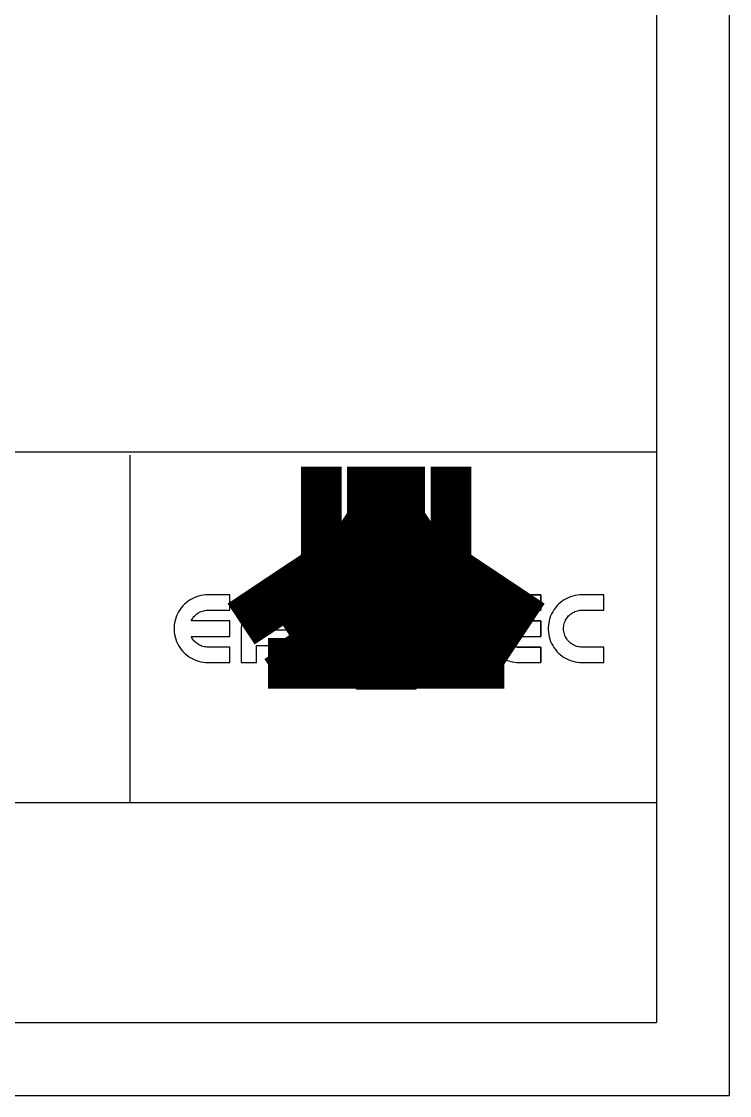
# Model space of a CAD drawing. Extents: x 0.2 to 49.5, y 17.6 to 52.5.
# Drawn here: x 43.78 to 49.46, y 17.64 to 26.26 of the extents above; entities that cross this region are included whole.
import ezdxf

# ---------------------------------------------------------------- set-up
doc = ezdxf.new("R2010")
doc.units = 0
doc.layers.get('0').update_dxf_attribs({"linetype": 'CONTINUOUS'})

msp = doc.modelspace()

# ---------------------------------------------------------------- linework, layer by layer
at = {"color": 7}
for points in [[(49.4628, 17.6437), (49.4628, 52.5117)], [(48.8758, 51.9247), (48.8758, 18.2307)], [(25.3957, 22.8094), (48.8758, 22.8094)], [(44.6493, 22.7824), (44.6493, 19.9917)], [(48.8758, 19.9917), (25.3957, 19.9917)], [(0.7416, 18.2307), (48.8758, 18.2307)], [(0.1546, 17.6437), (49.4628, 17.6437)]]:
    msp.add_lwpolyline(points, dxfattribs=at)
at = {"color": 5}
for points, const_width in [([(46.0232, 21.9832), (46.35, 21.9832)], 1.415), ([(46.2413, 21.6557), (46.0232, 21.9832)], 1.415), ([(46.7071, 21.4468), (46.35, 21.9832)], 1.415), ([(46.3945, 21.9832), (47.0196, 21.9832)], 1.415), ([(46.7071, 21.5138), (46.3945, 21.9832)], 1.415), ([(46.7071, 21.5138), (47.0196, 21.9832)], 1.415), ([(46.7071, 21.4468), (47.0642, 21.9832)], 1.415), ([(46.947, 21.3164), (47.3909, 21.9832)], 1.415), ([(47.0642, 21.9832), (47.3909, 21.9832)], 1.415), ([(46.4154, 21.6618), (46.564, 21.6618)], 1.415), ([(46.6454, 21.3164), (46.4154, 21.6618)], 1.415), ([(46.7688, 21.3164), (46.9987, 21.6618)], 1.415), ([(46.8502, 21.6618), (46.9987, 21.6618)], 1.415), ([(46.4672, 21.3164), (46.3191, 21.5388)], 1.415), ([(46.4672, 21.3164), (46.4672, 20.9084)], 1.415), ([(46.947, 21.3164), (46.947, 20.9084)], 1.415), ([(47.1412, 20.9155), (47.1412, 21.0638), (47.1972, 21.0638), (47.2063, 21.0637), (47.2138, 21.0632), (47.2198, 21.0624), (47.2267, 21.0608), (47.2328, 21.0585), (47.2381, 21.0555), (47.2427, 21.0516), (47.2466, 21.0468), (47.25, 21.0411), (47.2525, 21.0348), (47.254, 21.0281), (47.2545, 21.0209), (47.2531, 21.0089), (47.2491, 20.9983), (47.2424, 20.9889), (47.2322, 20.9816), (47.2177, 20.9772), (47.1989, 20.9758), (47.1609, 20.9758), (47.1609, 20.9155), (47.1412, 20.9155)], 0.0000000783), ([(47.1992, 20.9933), (47.2107, 20.9941), (47.2197, 20.9964), (47.2262, 21.0004), (47.2307, 21.0057), (47.2333, 21.0124), (47.2342, 21.0203), (47.2337, 21.0262), (47.2321, 21.0315), (47.2295, 21.0362), (47.2261, 21.0402), (47.2219, 21.0431), (47.2171, 21.045), (47.2129, 21.0457), (47.2068, 21.0462), (47.1988, 21.0463), (47.1609, 21.0463), (47.1609, 20.9933), (47.1992, 20.9933)], 0.0000000783), ([(47.4961, 20.9155), (47.4961, 21.0638), (47.5143, 21.0638), (47.5143, 20.9792), (47.5574, 21.0229), (47.581, 21.0229), (47.5399, 20.9831), (47.5852, 20.9155), (47.5627, 20.9155), (47.5272, 20.9704), (47.5143, 20.9581), (47.5143, 20.9155), (47.4961, 20.9155)], 0.0000000783), ([(47.8302, 21.0429), (47.8302, 21.0638), (47.8485, 21.0638), (47.8485, 21.0429), (47.8302, 21.0429)], 0.0000000783), ([(47.3473, 20.9287), (47.3406, 20.9236), (47.3341, 20.9195), (47.3278, 20.9166), (47.3214, 20.9146), (47.3147, 20.9134), (47.3077, 20.913), (47.2968, 20.914), (47.2877, 20.9169), (47.2805, 20.9217), (47.2752, 20.928), (47.272, 20.9354), (47.271, 20.9438), (47.2714, 20.9489), (47.2726, 20.9537), (47.2746, 20.9582), (47.2772, 20.9623), (47.2803, 20.9658), (47.284, 20.9687), (47.288, 20.9711), (47.2924, 20.9731), (47.2971, 20.9747), (47.3013, 20.9756), (47.3066, 20.9765), (47.3133, 20.9774), (47.3267, 20.9793), (47.3375, 20.9814), (47.3457, 20.9837), (47.3458, 20.9859), (47.3458, 20.9874), (47.3458, 20.9884), (47.3453, 20.9951), (47.3436, 21.0003), (47.3407, 21.0041), (47.3353, 21.0075), (47.3284, 21.0096), (47.3199, 21.0103), (47.3121, 21.0098), (47.3058, 21.0083), (47.301, 21.0058), (47.2972, 21.002), (47.2942, 20.9967), (47.2919, 20.9898), (47.2741, 20.9923), (47.2761, 20.9994), (47.2787, 21.0056), (47.2821, 21.0107), (47.2864, 21.0151), (47.2917, 21.0187), (47.2982, 21.0216), (47.3056, 21.0237), (47.3137, 21.0249), (47.3226, 21.0254), (47.3312, 21.025), (47.3386, 21.0239), (47.3449, 21.0221), (47.3502, 21.0198), (47.3544, 21.0171), (47.3576, 21.014), (47.36, 21.0104), (47.3619, 21.0063), (47.3632, 21.0016), (47.3638, 20.9976), (47.3641, 20.992), (47.3642, 20.9848), (47.3642, 20.9605), (47.3643, 20.9456), (47.3647, 20.9349), (47.3653, 20.9284), (47.3664, 20.9239), (47.3679, 20.9196), (47.3699, 20.9155), (47.3509, 20.9155), (47.3492, 20.9195), (47.348, 20.9239), (47.3473, 20.9287)], 0.0000000783), ([(47.3457, 20.9694), (47.338, 20.9668), (47.3281, 20.9645), (47.316, 20.9625), (47.3092, 20.9614), (47.3039, 20.9602), (47.3001, 20.9589), (47.2972, 20.9573), (47.2948, 20.9553), (47.2929, 20.953), (47.2915, 20.9503), (47.2907, 20.9474), (47.2904, 20.9443), (47.291, 20.9397), (47.2928, 20.9357), (47.2959, 20.9322), (47.3002, 20.9295), (47.3055, 20.9278), (47.312, 20.9273), (47.3188, 20.9278), (47.325, 20.9294), (47.3308, 20.9319), (47.3357, 20.9354), (47.3398, 20.9396), (47.3428, 20.9445), (47.3444, 20.9493), (47.3454, 20.9553), (47.3457, 20.9627), (47.3457, 20.9694)], 0.0000000783), ([(47.4625, 20.9548), (47.4804, 20.9525), (47.4775, 20.9411), (47.4724, 20.9314), (47.4654, 20.9235), (47.4567, 20.9177), (47.4468, 20.9142), (47.4357, 20.913), (47.422, 20.9146), (47.4101, 20.9194), (47.4002, 20.9275), (47.3928, 20.9385), (47.3883, 20.9522), (47.3868, 20.9688), (47.3875, 20.9799), (47.3894, 20.9901), (47.3926, 20.9993), (47.3971, 21.0072), (47.403, 21.0138), (47.4102, 21.0188), (47.4182, 21.0225), (47.4268, 21.0246), (47.4358, 21.0254), (47.4468, 21.0244), (47.4563, 21.0214), (47.4644, 21.0165), (47.471, 21.0098), (47.4757, 21.0014), (47.4787, 20.9914), (47.461, 20.9886), (47.4589, 20.9953), (47.4559, 21.0007), (47.452, 21.0049), (47.4475, 21.008), (47.4423, 21.0098), (47.4365, 21.0104), (47.4279, 21.0093), (47.4205, 21.006), (47.4141, 21.0005), (47.4094, 20.9927), (47.4065, 20.9823), (47.4055, 20.9693), (47.4065, 20.9562), (47.4092, 20.9457), (47.4138, 20.9378), (47.4199, 20.9324), (47.4272, 20.9291), (47.4355, 20.928), (47.4423, 20.9287), (47.4482, 20.9309), (47.4534, 20.9346), (47.4576, 20.9398), (47.4607, 20.9465), (47.4625, 20.9548)], 0.0000000783), ([(47.6698, 20.9287), (47.6631, 20.9236), (47.6566, 20.9195), (47.6503, 20.9166), (47.6439, 20.9146), (47.6372, 20.9134), (47.6302, 20.913), (47.6193, 20.914), (47.6102, 20.9169), (47.603, 20.9217), (47.5977, 20.928), (47.5945, 20.9354), (47.5935, 20.9438), (47.5939, 20.9489), (47.5951, 20.9537), (47.5971, 20.9582), (47.5997, 20.9623), (47.6028, 20.9658), (47.6065, 20.9687), (47.6105, 20.9711), (47.6149, 20.9731), (47.6196, 20.9747), (47.6238, 20.9756), (47.6291, 20.9765), (47.6358, 20.9774), (47.6492, 20.9793), (47.66, 20.9814), (47.6682, 20.9837), (47.6683, 20.9859), (47.6683, 20.9874), (47.6683, 20.9884), (47.6678, 20.9951), (47.666, 21.0003), (47.6632, 21.0041), (47.6578, 21.0075), (47.6509, 21.0096), (47.6424, 21.0103), (47.6346, 21.0098), (47.6283, 21.0083), (47.6235, 21.0058), (47.6197, 21.002), (47.6167, 20.9967), (47.6144, 20.9898), (47.5966, 20.9923), (47.5986, 20.9994), (47.6012, 21.0056), (47.6046, 21.0107), (47.6089, 21.0151), (47.6142, 21.0187), (47.6207, 21.0216), (47.6281, 21.0237), (47.6362, 21.0249), (47.6451, 21.0254), (47.6537, 21.025), (47.6611, 21.0239), (47.6674, 21.0221), (47.6727, 21.0198), (47.6769, 21.0171), (47.6801, 21.014), (47.6825, 21.0104), (47.6844, 21.0063), (47.6857, 21.0016), (47.6863, 20.9976), (47.6866, 20.992), (47.6867, 20.9848), (47.6867, 20.9605), (47.6868, 20.9456), (47.6872, 20.9349), (47.6878, 20.9284), (47.6889, 20.9239), (47.6904, 20.9196), (47.6924, 20.9155), (47.6734, 20.9155), (47.6717, 20.9195), (47.6705, 20.9239), (47.6698, 20.9287)], 0.0000000783), ([(47.6682, 20.9694), (47.6605, 20.9668), (47.6506, 20.9645), (47.6385, 20.9625), (47.6317, 20.9614), (47.6264, 20.9602), (47.6226, 20.9589), (47.6197, 20.9573), (47.6173, 20.9553), (47.6154, 20.953), (47.614, 20.9503), (47.6132, 20.9474), (47.6129, 20.9443), (47.6135, 20.9397), (47.6153, 20.9357), (47.6184, 20.9322), (47.6226, 20.9295), (47.628, 20.9278), (47.6345, 20.9273), (47.6413, 20.9278), (47.6475, 20.9294), (47.6533, 20.9319), (47.6582, 20.9354), (47.6623, 20.9396), (47.6653, 20.9445), (47.6669, 20.9493), (47.6679, 20.9553), (47.6682, 20.9627), (47.6682, 20.9694)], 0.0000000783), ([(47.7116, 20.9066), (47.7293, 20.9039), (47.7304, 20.899), (47.7325, 20.895), (47.7354, 20.892), (47.7405, 20.8892), (47.7467, 20.8875), (47.754, 20.8869), (47.7617, 20.8875), (47.7683, 20.8892), (47.7735, 20.892), (47.7776, 20.8958), (47.7807, 20.9005), (47.7828, 20.9062), (47.7836, 20.9112), (47.784, 20.919), (47.7841, 20.9295), (47.7755, 20.9217), (47.7656, 20.917), (47.7544, 20.9155), (47.7407, 20.9172), (47.7293, 20.9226), (47.7201, 20.9315), (47.7133, 20.9428), (47.7093, 20.9556), (47.7079, 20.9698), (47.7085, 20.9798), (47.7104, 20.9893), (47.7135, 20.9982), (47.7177, 21.0062), (47.7231, 21.0129), (47.7296, 21.0183), (47.7371, 21.0222), (47.7454, 21.0246), (47.7545, 21.0254), (47.7664, 21.0237), (47.7769, 21.0185), (47.7858, 21.01), (47.7858, 21.0229), (47.8026, 21.0229), (47.8026, 20.93), (47.8021, 20.9149), (47.8004, 20.9031), (47.7975, 20.8945), (47.7934, 20.888), (47.788, 20.8825), (47.7813, 20.8779), (47.7734, 20.8746), (47.7643, 20.8725), (47.7541, 20.8719), (47.7421, 20.8728), (47.7317, 20.8757), (47.723, 20.8805), (47.7165, 20.8872), (47.7126, 20.8959), (47.7116, 20.9066)], 0.0000000783), ([(47.7266, 20.9711), (47.7276, 20.9583), (47.7304, 20.948), (47.735, 20.9403), (47.7411, 20.9349), (47.7481, 20.9316), (47.7561, 20.9305), (47.764, 20.9316), (47.771, 20.9348), (47.7771, 20.9402), (47.7818, 20.9479), (47.7847, 20.958), (47.7856, 20.9705), (47.7847, 20.9826), (47.7817, 20.9925), (47.7769, 21.0003), (47.7706, 21.0058), (47.7636, 21.0092), (47.7558, 21.0103), (47.7481, 21.0092), (47.7412, 21.0059), (47.7351, 21.0004), (47.7304, 20.9928), (47.7276, 20.983), (47.7266, 20.9711)], 0.0000000783), ([(47.8302, 21.0229), (47.8485, 21.0229), (47.8485, 20.9155), (47.8302, 20.9155), (47.8302, 21.0229)], 0.0000000783), ([(47.8762, 20.9155), (47.8762, 21.0229), (47.8926, 21.0229), (47.8926, 21.0077), (47.9016, 21.0175), (47.913, 21.0234), (47.9268, 21.0254), (47.9331, 21.025), (47.939, 21.0238), (47.9446, 21.0219), (47.9496, 21.0193), (47.9537, 21.0162), (47.9568, 21.0127), (47.9593, 21.0087), (47.9612, 21.0042), (47.9625, 20.9993), (47.9631, 20.995), (47.9634, 20.9891), (47.9635, 20.9815), (47.9635, 20.9155), (47.9453, 20.9155), (47.9453, 20.9808), (47.9451, 20.9876), (47.9444, 20.9932), (47.9432, 20.9975), (47.9414, 21.0009), (47.9389, 21.0038), (47.9356, 21.0063), (47.9318, 21.0081), (47.9276, 21.0092), (47.9229, 21.0096), (47.9155, 21.0088), (47.9088, 21.0063), (47.9029, 21.0022), (47.8982, 20.9958), (47.8953, 20.9864), (47.8944, 20.9742), (47.8944, 20.9155), (47.8762, 20.9155)], 0.0000000783), ([(47.9881, 20.9066), (48.0058, 20.9039), (48.007, 20.899), (48.0091, 20.895), (48.012, 20.892), (48.0171, 20.8892), (48.0232, 20.8875), (48.0305, 20.8869), (48.0383, 20.8875), (48.0448, 20.8892), (48.05, 20.892), (48.0541, 20.8958), (48.0572, 20.9005), (48.0593, 20.9062), (48.0601, 20.9112), (48.0606, 20.919), (48.0607, 20.9295), (48.0521, 20.9217), (48.0421, 20.917), (48.0309, 20.9155), (48.0173, 20.9172), (48.0058, 20.9226), (47.9966, 20.9315), (47.9899, 20.9428), (47.9858, 20.9556), (47.9845, 20.9698), (47.9851, 20.9798), (47.9869, 20.9893), (47.99, 20.9982), (47.9943, 21.0062), (47.9997, 21.0129), (48.0062, 21.0183), (48.0136, 21.0222), (48.0219, 21.0246), (48.031, 21.0254), (48.043, 21.0237), (48.0534, 21.0185), (48.0624, 21.01), (48.0624, 21.0229), (48.0792, 21.0229), (48.0792, 20.93), (48.0786, 20.9149), (48.0769, 20.9031), (48.0741, 20.8945), (48.07, 20.888), (48.0646, 20.8825), (48.0579, 20.8779), (48.0499, 20.8746), (48.0408, 20.8725), (48.0306, 20.8719), (48.0186, 20.8728), (48.0083, 20.8757), (47.9995, 20.8805), (47.993, 20.8872), (47.9892, 20.8959), (47.9881, 20.9066)], 0.0000000783), ([(48.0032, 20.9711), (48.0041, 20.9583), (48.0069, 20.948), (48.0116, 20.9403), (48.0177, 20.9349), (48.0247, 20.9316), (48.0326, 20.9305), (48.0405, 20.9316), (48.0476, 20.9348), (48.0537, 20.9402), (48.0584, 20.9479), (48.0612, 20.958), (48.0622, 20.9705), (48.0612, 20.9826), (48.0583, 20.9925), (48.0534, 21.0003), (48.0472, 21.0058), (48.0402, 21.0092), (48.0323, 21.0103), (48.0246, 21.0092), (48.0178, 21.0059), (48.0117, 21.0004), (48.007, 20.9928), (48.0041, 20.983), (48.0032, 20.9711)], 0.0000000783), ([(44.0047, 19.0976), (43.966, 19.0942), (43.9621, 19.1097), (43.9572, 19.122), (43.9513, 19.1312), (43.94, 19.1415), (43.927, 19.1477), (43.9124, 19.1497), (43.9005, 19.1485), (43.8896, 19.1446), (43.8797, 19.1382), (43.8683, 19.1268), (43.8587, 19.1123), (43.8508, 19.0947), (43.8448, 19.073), (43.8412, 19.0458), (43.8397, 19.0133), (43.8498, 19.0278), (43.8613, 19.0395), (43.8741, 19.0486), (43.8879, 19.055), (43.9021, 19.0588), (43.9167, 19.0601), (43.9414, 19.0566), (43.9635, 19.046), (43.983, 19.0283), (43.9982, 19.005), (44.0073, 18.9776), (44.0103, 18.946), (44.0089, 18.9244), (44.0046, 18.9039), (43.9975, 18.8844), (43.9878, 18.8669), (43.976, 18.8524), (43.9621, 18.8408), (43.9465, 18.8324), (43.9294, 18.8273), (43.9111, 18.8256), (43.8806, 18.8301), (43.8542, 18.8433), (43.8317, 18.8654), (43.8147, 18.8976), (43.8044, 18.9413), (43.801, 18.9965), (43.8048, 19.0583), (43.8161, 19.1078), (43.835, 19.1449), (43.857, 19.1674), (43.8836, 19.1808), (43.9148, 19.1853), (43.9382, 19.1827), (43.9586, 19.1749), (43.9761, 19.162), (43.9899, 19.1445), (43.9994, 19.123), (44.0047, 19.0976)], 0.0000000783), ([(44.1723, 18.9246), (44.2112, 18.9304), (44.2167, 18.9082), (44.2243, 18.8905), (44.234, 18.8774), (44.2455, 18.8684), (44.2586, 18.863), (44.2733, 18.8612), (44.2906, 18.8636), (44.3061, 18.8706), (44.3196, 18.8823), (44.3301, 18.8976), (44.3365, 18.915), (44.3386, 18.9347), (44.3366, 18.9534), (44.3308, 18.9698), (44.321, 18.9839), (44.3083, 18.9946), (44.2935, 19.001), (44.2765, 19.0032), (44.2685, 19.0027), (44.2594, 19.0011), (44.249, 18.9984), (44.2534, 19.0363), (44.2558, 19.0361), (44.2579, 19.0359), (44.2596, 19.0359), (44.2757, 19.0375), (44.2906, 19.0423), (44.3044, 19.0503), (44.3154, 19.0616), (44.3221, 19.0764), (44.3243, 19.0947), (44.3227, 19.1097), (44.3178, 19.1228), (44.3098, 19.1341), (44.2992, 19.1428), (44.2867, 19.148), (44.2724, 19.1497), (44.2581, 19.148), (44.2455, 19.1427), (44.2346, 19.1339), (44.2257, 19.1216), (44.2192, 19.1057), (44.2151, 19.0863), (44.1762, 19.094), (44.183, 19.1208), (44.1938, 19.1433), (44.2086, 19.1614), (44.2268, 19.1747), (44.2478, 19.1826), (44.2715, 19.1853), (44.2884, 19.1839), (44.3043, 19.1798), (44.3193, 19.1729), (44.3327, 19.1637), (44.3439, 19.1524), (44.3527, 19.1392), (44.3591, 19.1246), (44.363, 19.1095), (44.3643, 19.0938), (44.3631, 19.079), (44.3594, 19.0651), (44.3533, 19.0522), (44.3447, 19.0406), (44.3338, 19.0306), (44.3206, 19.0224), (44.338, 19.0159), (44.3525, 19.0059), (44.3643, 18.9925), (44.3729, 18.9761), (44.3781, 18.9572), (44.3799, 18.9357), (44.3765, 18.9065), (44.3664, 18.8804), (44.3496, 18.8575), (44.3276, 18.8397), (44.3021, 18.829), (44.273, 18.8254), (44.2468, 18.8285), (44.2237, 18.8377), (44.2037, 18.853), (44.188, 18.8733), (44.1775, 18.8971), (44.1723, 18.9246)], 0.0000000783), ([(44.4782, 19.0226), (44.4635, 19.0302), (44.4515, 19.0395), (44.4423, 19.0508), (44.4359, 19.0637), (44.432, 19.0783), (44.4307, 19.0945), (44.4334, 19.1187), (44.4417, 19.1403), (44.4555, 19.1591), (44.4739, 19.1737), (44.496, 19.1824), (44.5217, 19.1853), (44.5476, 19.1823), (44.5698, 19.1734), (44.5885, 19.1585), (44.6026, 19.1394), (44.611, 19.1176), (44.6138, 19.0933), (44.6125, 19.0777), (44.6087, 19.0634), (44.6022, 19.0506), (44.5932, 19.0395), (44.5815, 19.0301), (44.5671, 19.0226), (44.585, 19.0142), (44.5998, 19.0028), (44.6115, 18.9885), (44.62, 18.9718), (44.6251, 18.9531), (44.6268, 18.9323), (44.6236, 18.9038), (44.614, 18.8785), (44.598, 18.8564), (44.5768, 18.8393), (44.5516, 18.8291), (44.5223, 18.8256), (44.4931, 18.8291), (44.4679, 18.8394), (44.4467, 18.8565), (44.4307, 18.8788), (44.4211, 18.9045), (44.4179, 18.9335), (44.4197, 18.9552), (44.4249, 18.9744), (44.4336, 18.9911), (44.4455, 19.0049), (44.4604, 19.0154), (44.4782, 19.0226)], 0.0000000783), ([(44.4705, 19.0959), (44.4721, 19.0803), (44.4769, 19.0667), (44.4849, 19.0551), (44.4956, 19.0463), (44.5081, 19.041), (44.5226, 19.0392), (44.5367, 19.041), (44.5489, 19.0462), (44.5594, 19.055), (44.5674, 19.0662), (44.5722, 19.0791), (44.5738, 19.0935), (44.5722, 19.1085), (44.5672, 19.1219), (44.559, 19.1335), (44.5483, 19.1425), (44.536, 19.1479), (44.5221, 19.1497), (44.5081, 19.148), (44.4958, 19.1427), (44.4852, 19.1339), (44.477, 19.1226), (44.4721, 19.11), (44.4705, 19.0959)], 0.0000000783), ([(44.6646, 18.9239), (44.7055, 18.9278), (44.7098, 18.9075), (44.7169, 18.8909), (44.7266, 18.8779), (44.7384, 18.8686), (44.7516, 18.8631), (44.7665, 18.8612), (44.7842, 18.8638), (44.8001, 18.8717), (44.814, 18.8847), (44.8248, 18.9022), (44.8313, 18.923), (44.8335, 18.9472), (44.8314, 18.9701), (44.8252, 18.9896), (44.8148, 19.0056), (44.801, 19.0175), (44.7847, 19.0246), (44.7658, 19.027), (44.7537, 19.0259), (44.7424, 19.0228), (44.7319, 19.0175), (44.7225, 19.0105), (44.7146, 19.0023), (44.7081, 18.9929), (44.6715, 18.9981), (44.7022, 19.1791), (44.8599, 19.1791), (44.8599, 19.1377), (44.7334, 19.1377), (44.7163, 19.0431), (44.7356, 19.0554), (44.7556, 19.0627), (44.7762, 19.0652), (44.8024, 19.0616), (44.8258, 19.051), (44.8462, 19.0332), (44.8621, 19.0099), (44.8716, 18.9825), (44.8748, 18.9511), (44.872, 18.9206), (44.8636, 18.8931), (44.8497, 18.8684), (44.8269, 18.8447), (44.7992, 18.8304), (44.7665, 18.8256), (44.7394, 18.8286), (44.7159, 18.8376), (44.6959, 18.8526), (44.6802, 18.8724), (44.6698, 18.8962), (44.6646, 18.9239)], 0.0000000783), ([(45.0339, 19.0054), (45.0352, 19.0443), (45.0391, 19.0778), (45.0455, 19.1059), (45.0545, 19.1293), (45.0659, 19.1489), (45.0799, 19.1646), (45.0964, 19.1761), (45.1155, 19.183), (45.1373, 19.1853), (45.1536, 19.184), (45.1685, 19.1802), (45.182, 19.1739), (45.1941, 19.1652), (45.2047, 19.1542), (45.2138, 19.141), (45.2216, 19.1256), (45.2281, 19.1081), (45.2335, 19.0886), (45.2375, 19.0656), (45.2398, 19.0379), (45.2406, 19.0054), (45.2394, 18.9667), (45.2355, 18.9333), (45.2292, 18.9053), (45.2203, 18.8818), (45.2089, 18.8622), (45.1949, 18.8464), (45.1784, 18.8349), (45.1592, 18.828), (45.1373, 18.8256), (45.1089, 18.8297), (45.0849, 18.8419), (45.0653, 18.8622), (45.0479, 18.8976), (45.0374, 18.9453), (45.0339, 19.0054)], 0.0000000783), ([(45.0739, 19.0054), (45.076, 18.954), (45.082, 18.9155), (45.0922, 18.8899), (45.1053, 18.874), (45.1204, 18.8644), (45.1373, 18.8612), (45.1542, 18.8644), (45.1692, 18.874), (45.1824, 18.89), (45.1925, 18.9157), (45.1986, 18.9541), (45.2006, 19.0054), (45.1986, 19.0568), (45.1925, 19.0954), (45.1824, 19.1209), (45.1692, 19.1368), (45.154, 19.1463), (45.1368, 19.1495), (45.1202, 19.1467), (45.1059, 19.1383), (45.094, 19.1243), (45.0829, 19.0968), (45.0762, 19.0571), (45.0739, 19.0054)], 0.0000000783), ([(45.4268, 18.8317), (45.3879, 18.8317), (45.3879, 19.1072), (45.3775, 19.0973), (45.3653, 19.0874), (45.351, 19.0774), (45.3363, 19.0683), (45.3227, 19.0609), (45.31, 19.0551), (45.31, 19.0969), (45.3309, 19.1091), (45.3499, 19.1228), (45.3671, 19.1382), (45.3818, 19.1542), (45.3934, 19.1699), (45.4017, 19.1853), (45.4268, 19.1853), (45.4268, 18.8317)], 0.0000000783), ([(45.6495, 19.0054), (45.6508, 19.0443), (45.6547, 19.0778), (45.6611, 19.1059), (45.67, 19.1293), (45.6815, 19.1489), (45.6955, 19.1646), (45.712, 19.1761), (45.7311, 19.183), (45.7529, 19.1853), (45.7692, 19.184), (45.7841, 19.1802), (45.7976, 19.1739), (45.8097, 19.1652), (45.8203, 19.1542), (45.8294, 19.141), (45.8372, 19.1256), (45.8437, 19.1081), (45.8491, 19.0886), (45.853, 19.0656), (45.8554, 19.0379), (45.8562, 19.0054), (45.8549, 18.9667), (45.8511, 18.9333), (45.8448, 18.9053), (45.8359, 18.8818), (45.8244, 18.8622), (45.8105, 18.8464), (45.7939, 18.8349), (45.7747, 18.828), (45.7529, 18.8256), (45.7245, 18.8297), (45.7005, 18.8419), (45.6809, 18.8622), (45.6634, 18.8976), (45.653, 18.9453), (45.6495, 19.0054)], 0.0000000783), ([(45.6895, 19.0054), (45.6915, 18.954), (45.6976, 18.9155), (45.7078, 18.8899), (45.7209, 18.874), (45.7359, 18.8644), (45.7529, 18.8612), (45.7698, 18.8644), (45.7848, 18.874), (45.7979, 18.89), (45.8081, 18.9157), (45.8142, 18.9541), (45.8162, 19.0054), (45.8142, 19.0568), (45.8081, 19.0954), (45.7979, 19.1209), (45.7848, 19.1368), (45.7696, 19.1463), (45.7524, 19.1495), (45.7358, 19.1467), (45.7215, 19.1383), (45.7096, 19.1243), (45.6984, 19.0968), (45.6917, 19.0571), (45.6895, 19.0054)], 0.0000000783), ([(46.0417, 18.8317), (46.0417, 19.1839), (46.0837, 19.1839), (46.0837, 18.8317), (46.0417, 18.8317)], 0.0000000783), ([(43.8458, 18.9458), (43.8467, 18.9311), (43.8496, 18.9168), (43.8543, 18.903), (43.8608, 18.8905), (43.8687, 18.8801), (43.8782, 18.8719), (43.8886, 18.866), (43.8994, 18.8624), (43.9104, 18.8612), (43.9261, 18.8637), (43.9402, 18.871), (43.9528, 18.8833), (43.9627, 18.8998), (43.9686, 18.9198), (43.9705, 18.9434), (43.9686, 18.966), (43.9628, 18.9852), (43.953, 19.0009), (43.9403, 19.0126), (43.9256, 19.0196), (43.9089, 19.0219), (43.8922, 19.0196), (43.8773, 19.0126), (43.8642, 19.0009), (43.854, 18.9854), (43.8478, 18.9671), (43.8458, 18.9458)], 0.0000000783), ([(44.4579, 18.9333), (44.4588, 18.9211), (44.4614, 18.9091), (44.4658, 18.8975), (44.4719, 18.8868), (44.4797, 18.8779), (44.4893, 18.8707), (44.4999, 18.8654), (44.5111, 18.8623), (44.5228, 18.8612), (44.5403, 18.8634), (44.5556, 18.8701), (44.5688, 18.8811), (44.5789, 18.8956), (44.585, 18.9125), (44.587, 18.9318), (44.5849, 18.9515), (44.5787, 18.9687), (44.5683, 18.9835), (44.5548, 18.9948), (44.5392, 19.0016), (44.5215, 19.0039), (44.5042, 19.0017), (44.489, 18.9949), (44.476, 18.9837), (44.4659, 18.9692), (44.4599, 18.9523), (44.4579, 18.9333)], 0.0000000783), ([(44.0709, 18.8317), (44.0709, 18.8809), (44.1152, 18.8809), (44.1152, 18.8317), (44.0709, 18.8317)], 0.0000000783), ([(44.9327, 18.8317), (44.9327, 18.8809), (44.9771, 18.8809), (44.9771, 18.8317), (44.9327, 18.8317)], 0.0000000783), ([(45.5483, 18.8317), (45.5483, 18.8809), (45.5926, 18.8809), (45.5926, 18.8317), (45.5483, 18.8317)], 0.0000000783), ([(45.9176, 18.8317), (45.9176, 18.8809), (45.962, 18.8809), (45.962, 18.8317), (45.9176, 18.8317)], 0.0000000783)]:
    msp.add_lwpolyline(points, dxfattribs=dict(at, const_width=const_width))
at = {"color": 9}
msp.add_lwpolyline([(46.6454, 21.3164), (46.4154, 21.6618), (46.564, 21.6618), (46.35, 21.9832), (46.0232, 21.9832), (46.2379, 21.6607), (46.2569, 21.6622), (46.2758, 21.6623), (46.2873, 21.6618), (46.3824, 21.6618), (46.3824, 21.5388), (46.3191, 21.5388), (46.4672, 21.3164), (46.4672, 20.9084), (46.947, 20.9084), (46.947, 21.3164), (47.0469, 21.4665), (47.0469, 21.6618), (47.1705, 21.6618), (47.1705, 21.6522), (47.3909, 21.9832), (47.0642, 21.9832), (46.8502, 21.6618), (46.9987, 21.6618), (46.7688, 21.3164), (46.7688, 21.1185), (46.6454, 21.1185), (46.6454, 21.3164)], dxfattribs=at)
at = {"color": 1}
msp.add_lwpolyline([(46.3945, 21.9832), (46.7071, 21.5138), (47.0196, 21.9832), (46.3945, 21.9832)], dxfattribs=at)
at = {"color": 5}
for points in [[(45.4524, 21.3287), (45.4524, 21.4523), (45.1428, 21.4523), (45.1474, 21.4615), (45.1527, 21.4705), (45.1586, 21.479), (45.165, 21.4871), (45.172, 21.4947), (45.1796, 21.5018), (45.1876, 21.5084), (45.196, 21.5144), (45.2048, 21.5198), (45.214, 21.5245), (45.2235, 21.5286), (45.2333, 21.5321), (45.2433, 21.5348), (45.2534, 21.5368), (45.2637, 21.5382), (45.274, 21.5388), (45.2776, 21.5388), (45.4524, 21.5388), (45.4524, 21.6618), (45.2586, 21.6618), (45.2398, 21.6598), (45.2211, 21.6565), (45.2026, 21.6519), (45.1846, 21.646), (45.167, 21.6389), (45.1499, 21.6306), (45.1335, 21.6211), (45.1177, 21.6105), (45.1028, 21.5988), (45.0887, 21.5861), (45.0755, 21.5725), (45.0633, 21.5579), (45.0521, 21.5426), (45.0421, 21.5265), (45.0332, 21.5097), (45.0254, 21.4924), (45.0189, 21.4745), (45.0137, 21.4563), (45.0098, 21.4377), (45.0071, 21.4189), (45.0058, 21.4), (45.0058, 21.381), (45.0071, 21.362), (45.0098, 21.3432), (45.0137, 21.3247), (45.019, 21.3064), (45.0254, 21.2886), (45.0332, 21.2713), (45.0421, 21.2545), (45.0521, 21.2384), (45.0633, 21.223), (45.0755, 21.2085), (45.0887, 21.1948), (45.1028, 21.1821), (45.1178, 21.1704), (45.1335, 21.1598), (45.1499, 21.1503), (45.167, 21.142), (45.1846, 21.1349), (45.2027, 21.129), (45.2211, 21.1245), (45.2398, 21.1212), (45.2586, 21.1192), (45.2776, 21.1185), (45.4524, 21.1185), (45.4524, 21.2421), (45.2776, 21.2421), (45.2673, 21.2425), (45.257, 21.2436), (45.2468, 21.2454), (45.2367, 21.2479), (45.2269, 21.2511), (45.2173, 21.255), (45.208, 21.2595), (45.199, 21.2647), (45.1904, 21.2705), (45.1823, 21.2768), (45.1746, 21.2838), (45.1674, 21.2912), (45.1607, 21.2992), (45.1546, 21.3075), (45.1491, 21.3163), (45.1443, 21.3255), (45.1428, 21.3287), (45.4524, 21.3287)], [(45.6687, 21.3782), (45.6682, 21.3886), (45.6685, 21.3989), (45.6694, 21.4092), (45.6711, 21.4195), (45.6735, 21.4295), (45.6765, 21.4394), (45.6803, 21.4491), (45.6847, 21.4584), (45.6898, 21.4675), (45.6954, 21.4761), (45.7017, 21.4844), (45.7085, 21.4922), (45.7159, 21.4994), (45.7237, 21.5062), (45.732, 21.5124), (45.7408, 21.518), (45.7498, 21.523), (45.7592, 21.5273), (45.7689, 21.531), (45.7788, 21.5339), (45.7889, 21.5362), (45.7992, 21.5378), (45.8095, 21.5387), (45.8166, 21.5388), (45.9306, 21.5388), (45.9306, 21.6618), (45.7976, 21.6618), (45.7787, 21.6598), (45.76, 21.6565), (45.7416, 21.6519), (45.7235, 21.646), (45.7059, 21.6389), (45.6889, 21.6306), (45.6724, 21.6211), (45.6567, 21.6105), (45.6417, 21.5988), (45.6276, 21.5861), (45.6145, 21.5725), (45.6023, 21.5579), (45.5911, 21.5426), (45.581, 21.5265), (45.5721, 21.5097), (45.5644, 21.4924), (45.5579, 21.4745), (45.5527, 21.4563), (45.5487, 21.4377), (45.5461, 21.4189), (45.5448, 21.4), (45.5446, 21.3905), (45.5446, 21.1185), (45.6682, 21.1185), (45.6682, 21.2546), (45.9306, 21.2546), (45.9306, 21.3782), (45.6687, 21.3782)], [(45.9306, 21.6618), (45.9306, 21.5388)], [(46.2873, 21.6618), (46.2684, 21.6625), (46.2494, 21.6618), (46.2305, 21.6598), (46.2118, 21.6565), (46.1934, 21.6519), (46.1753, 21.6461), (46.1577, 21.6389), (46.1407, 21.6306), (46.1242, 21.6211), (46.1085, 21.6105), (46.0935, 21.5988), (46.0794, 21.5861), (46.0663, 21.5725), (46.054, 21.5579), (46.0429, 21.5426), (46.0328, 21.5265), (46.0239, 21.5097), (46.0162, 21.4924), (46.0097, 21.4745), (46.0045, 21.4563), (46.0005, 21.4377), (45.9979, 21.4189), (45.9966, 21.4), (45.9964, 21.3905)], [(46.2684, 21.5388), (46.3824, 21.5388), (46.3824, 21.6618), (46.2873, 21.6618), (46.2684, 21.6625), (46.2494, 21.6618), (46.2305, 21.6598), (46.2118, 21.6565), (46.1934, 21.6519), (46.1753, 21.6461), (46.1577, 21.6389), (46.1407, 21.6306), (46.1242, 21.6211), (46.1085, 21.6105), (46.0935, 21.5988), (46.0794, 21.5861), (46.0663, 21.5725), (46.054, 21.5579), (46.0429, 21.5426), (46.0328, 21.5265), (46.0239, 21.5097), (46.0162, 21.4924), (46.0097, 21.4745), (46.0045, 21.4563), (46.0005, 21.4377), (45.9979, 21.4189), (45.9966, 21.4), (45.9964, 21.3905), (45.9964, 21.1185), (46.12, 21.1185), (46.12, 21.2546), (46.3824, 21.2546), (46.3824, 21.3782), (46.1205, 21.3782), (46.12, 21.3886), (46.1203, 21.3989), (46.1212, 21.4092), (46.1229, 21.4195), (46.1252, 21.4295), (46.1283, 21.4394), (46.1321, 21.4491), (46.1365, 21.4584), (46.1416, 21.4675), (46.1472, 21.4761), (46.1535, 21.4844), (46.1603, 21.4922), (46.1677, 21.4994), (46.1755, 21.5062), (46.1838, 21.5124), (46.1925, 21.518), (46.2016, 21.523), (46.211, 21.5273), (46.2207, 21.531), (46.2306, 21.5339), (46.2407, 21.5362), (46.251, 21.5378), (46.2613, 21.5387), (46.2684, 21.5388)], [(46.2873, 21.6618), (46.3824, 21.6618)], [(46.3824, 21.6618), (46.3824, 21.5388)], [(46.9987, 21.6618), (46.8502, 21.6618), (46.7071, 21.4468), (46.564, 21.6618), (46.4154, 21.6618), (46.6454, 21.3164), (46.6454, 21.1185), (46.7688, 21.1185), (46.7688, 21.3164), (46.9987, 21.6618)], [(47.0469, 21.3898), (47.0469, 21.6618)], [(47.4329, 21.4516), (47.4329, 21.5257), (47.1705, 21.5257), (47.1705, 21.6618), (47.0469, 21.6618), (47.0469, 21.3898), (47.0476, 21.3708), (47.0496, 21.352), (47.0529, 21.3333), (47.0575, 21.3149), (47.0633, 21.2968), (47.0704, 21.2792), (47.0788, 21.2621), (47.0882, 21.2457), (47.0989, 21.23), (47.1105, 21.215), (47.1232, 21.2009), (47.1369, 21.1877), (47.1514, 21.1755), (47.1668, 21.1643), (47.1829, 21.1543), (47.1997, 21.1454), (47.217, 21.1377), (47.2348, 21.1312), (47.2531, 21.1259), (47.2717, 21.122), (47.2905, 21.1193), (47.2999, 21.1185), (47.4329, 21.1185), (47.4329, 21.2415), (47.3189, 21.2415), (47.3085, 21.2418), (47.2982, 21.2429), (47.288, 21.2447), (47.278, 21.2472), (47.2682, 21.2504), (47.2585, 21.2543), (47.2492, 21.2588), (47.2403, 21.264), (47.2317, 21.2698), (47.2235, 21.2762), (47.2158, 21.2831), (47.2086, 21.2906), (47.202, 21.2985), (47.1959, 21.3069), (47.1904, 21.3156), (47.1856, 21.3248), (47.1813, 21.3342), (47.1778, 21.344), (47.1749, 21.3539), (47.1728, 21.3641), (47.1714, 21.3743), (47.1706, 21.3846), (47.1706, 21.395), (47.171, 21.4021), (47.4329, 21.4021), (47.4329, 21.4516)], [(47.0469, 21.6618), (47.1705, 21.6618)], [(47.1705, 21.5257), (47.1705, 21.6618)], [(47.7934, 21.6618), (47.7744, 21.6625), (47.7555, 21.6618), (47.7366, 21.6598), (47.7179, 21.6565), (47.6995, 21.6519), (47.6814, 21.6461), (47.6638, 21.6389), (47.6468, 21.6306), (47.6303, 21.6211), (47.6146, 21.6105), (47.5996, 21.5988), (47.5855, 21.5861), (47.5723, 21.5725), (47.5601, 21.5579), (47.549, 21.5426), (47.5389, 21.5265), (47.53, 21.5097), (47.5223, 21.4924), (47.5158, 21.4745), (47.5105, 21.4563), (47.5066, 21.4377), (47.504, 21.4189), (47.5026, 21.4), (47.5026, 21.381), (47.504, 21.3621), (47.5066, 21.3433), (47.5105, 21.3247), (47.5158, 21.3064), (47.5223, 21.2886), (47.53, 21.2713), (47.5389, 21.2545), (47.549, 21.2384), (47.5601, 21.223), (47.5723, 21.2085), (47.5855, 21.1948), (47.5996, 21.1821), (47.6146, 21.1705), (47.6303, 21.1598), (47.6467, 21.1503), (47.6638, 21.142), (47.6814, 21.1349), (47.6995, 21.129), (47.7179, 21.1245), (47.7366, 21.1212), (47.7555, 21.1192), (47.7744, 21.1185), (47.7744, 21.1185)], [(47.9492, 21.4523), (47.6396, 21.4523), (47.6442, 21.4615), (47.6495, 21.4705), (47.6554, 21.479), (47.6618, 21.4871), (47.6688, 21.4947), (47.6764, 21.5018), (47.6844, 21.5084), (47.6928, 21.5144), (47.7017, 21.5198), (47.7109, 21.5245), (47.7204, 21.5286), (47.7301, 21.5321), (47.7401, 21.5348), (47.7503, 21.5368), (47.7605, 21.5382), (47.7709, 21.5388), (47.7744, 21.5388), (47.9492, 21.5388), (47.9492, 21.6618), (47.7555, 21.6618), (47.7366, 21.6598), (47.7179, 21.6565), (47.6995, 21.6519), (47.6814, 21.646), (47.6638, 21.6389), (47.6467, 21.6306), (47.6303, 21.6211), (47.6146, 21.6105), (47.5996, 21.5988), (47.5855, 21.5861), (47.5723, 21.5725), (47.5601, 21.5579), (47.549, 21.5426), (47.5389, 21.5265), (47.53, 21.5097), (47.5223, 21.4924), (47.5158, 21.4745), (47.5105, 21.4563), (47.5066, 21.4377), (47.504, 21.4189), (47.5026, 21.4), (47.5026, 21.381), (47.504, 21.362), (47.5066, 21.3432), (47.5105, 21.3247), (47.5158, 21.3064), (47.5223, 21.2886), (47.53, 21.2713), (47.5389, 21.2545), (47.549, 21.2384), (47.5601, 21.223), (47.5723, 21.2085), (47.5855, 21.1948), (47.5996, 21.1821), (47.6146, 21.1704), (47.6303, 21.1598), (47.6468, 21.1503), (47.6638, 21.142), (47.6814, 21.1349), (47.6995, 21.129), (47.7179, 21.1245), (47.7366, 21.1212), (47.7555, 21.1192), (47.7744, 21.1185), (47.9492, 21.1185), (47.9492, 21.2421), (47.7744, 21.2421), (47.7641, 21.2425), (47.7538, 21.2436), (47.7436, 21.2454), (47.7335, 21.2479), (47.7237, 21.2511), (47.7141, 21.255), (47.7048, 21.2595), (47.6958, 21.2647), (47.6872, 21.2705), (47.6791, 21.2768), (47.6714, 21.2838), (47.6642, 21.2912), (47.6575, 21.2992), (47.6514, 21.3075), (47.646, 21.3163), (47.6411, 21.3255), (47.6396, 21.3287), (47.9492, 21.3287), (47.9492, 21.4523)], [(47.7555, 21.6618), (47.9492, 21.6618)], [(47.9492, 21.6618), (47.9492, 21.5388)], [(48.2986, 21.6618), (48.2797, 21.6625), (48.2607, 21.6618), (48.2418, 21.6598), (48.2231, 21.6565), (48.2047, 21.6519), (48.1867, 21.6461), (48.1691, 21.6389), (48.152, 21.6306), (48.1355, 21.6211), (48.1198, 21.6105), (48.1049, 21.5988), (48.0907, 21.5861), (48.0776, 21.5725), (48.0654, 21.5579), (48.0542, 21.5426), (48.0441, 21.5265), (48.0352, 21.5097), (48.0275, 21.4924), (48.021, 21.4745), (48.0158, 21.4563), (48.0118, 21.4377), (48.0092, 21.4189), (48.0079, 21.4), (48.0079, 21.381), (48.0092, 21.3621), (48.0118, 21.3433), (48.0158, 21.3247), (48.021, 21.3064), (48.0275, 21.2886), (48.0352, 21.2713), (48.0441, 21.2545), (48.0542, 21.2384), (48.0653, 21.223), (48.0775, 21.2085), (48.0907, 21.1948), (48.1048, 21.1821), (48.1198, 21.1705), (48.1355, 21.1598), (48.152, 21.1503), (48.169, 21.142), (48.1866, 21.1349), (48.2047, 21.129), (48.2231, 21.1245), (48.2418, 21.1212), (48.2607, 21.1192), (48.2797, 21.1185), (48.2797, 21.1185)], [(48.4544, 21.6618), (48.2607, 21.6618), (48.2418, 21.6598), (48.2231, 21.6565), (48.2047, 21.6519), (48.1866, 21.646), (48.169, 21.6389), (48.152, 21.6306), (48.1355, 21.6211), (48.1198, 21.6105), (48.1048, 21.5988), (48.0907, 21.5861), (48.0775, 21.5725), (48.0653, 21.5579), (48.0542, 21.5426), (48.0441, 21.5265), (48.0352, 21.5097), (48.0275, 21.4924), (48.021, 21.4745), (48.0158, 21.4563), (48.0118, 21.4377), (48.0092, 21.4189), (48.0079, 21.4), (48.0079, 21.381), (48.0092, 21.362), (48.0118, 21.3432), (48.0158, 21.3247), (48.021, 21.3064), (48.0275, 21.2886), (48.0352, 21.2713), (48.0441, 21.2545), (48.0542, 21.2384), (48.0654, 21.223), (48.0776, 21.2085), (48.0907, 21.1948), (48.1049, 21.1821), (48.1198, 21.1704), (48.1355, 21.1598), (48.152, 21.1503), (48.1691, 21.142), (48.1867, 21.1349), (48.2047, 21.129), (48.2231, 21.1245), (48.2418, 21.1212), (48.2607, 21.1192), (48.2797, 21.1185), (48.4544, 21.1185), (48.4544, 21.2421), (48.2797, 21.2421), (48.2693, 21.2425), (48.259, 21.2436), (48.2488, 21.2454), (48.2388, 21.2479), (48.2289, 21.2511), (48.2193, 21.255), (48.21, 21.2595), (48.2011, 21.2647), (48.1925, 21.2705), (48.1843, 21.2768), (48.1766, 21.2838), (48.1694, 21.2912), (48.1628, 21.2992), (48.1567, 21.3075), (48.1512, 21.3163), (48.1463, 21.3255), (48.1448, 21.3287), (48.1408, 21.3382), (48.1375, 21.348), (48.1349, 21.3581), (48.133, 21.3682), (48.1318, 21.3785), (48.1313, 21.3889), (48.1316, 21.3992), (48.1325, 21.4095), (48.1342, 21.4197), (48.1366, 21.4298), (48.1397, 21.4397), (48.1435, 21.4493), (48.1479, 21.4587), (48.153, 21.4677), (48.1587, 21.4764), (48.165, 21.4846), (48.1718, 21.4924), (48.1792, 21.4996), (48.1871, 21.5064), (48.1954, 21.5126), (48.2041, 21.5181), (48.2132, 21.5231), (48.2226, 21.5274), (48.2323, 21.5311), (48.2422, 21.534), (48.2523, 21.5363), (48.2626, 21.5378), (48.2729, 21.5387), (48.2797, 21.5388), (48.4544, 21.5388), (48.4544, 21.6618)], [(46.2684, 21.5388), (46.258, 21.5385), (46.2477, 21.5374), (46.2375, 21.5356), (46.2275, 21.5331), (46.2176, 21.5299), (46.208, 21.526), (46.1987, 21.5215), (46.1897, 21.5163), (46.1812, 21.5105), (46.173, 21.5041), (46.1653, 21.4972), (46.1581, 21.4897), (46.1515, 21.4818), (46.1454, 21.4734), (46.1399, 21.4647), (46.135, 21.4555), (46.1308, 21.4461), (46.1273, 21.4363), (46.1244, 21.4264), (46.1223, 21.4162), (46.1208, 21.406), (46.1201, 21.3957), (46.1201, 21.3853), (46.1205, 21.3782)], [(46.2684, 21.5388), (46.3824, 21.5388)], [(47.1705, 21.5257), (47.4329, 21.5257)], [(47.4329, 21.4021), (47.4329, 21.5257)], [(47.7744, 21.5388), (47.7641, 21.5385), (47.7538, 21.5374), (47.7436, 21.5356), (47.7335, 21.5331), (47.7237, 21.5299), (47.7141, 21.526), (47.7048, 21.5215), (47.6958, 21.5163), (47.6872, 21.5105), (47.6791, 21.5041), (47.6714, 21.4972), (47.6642, 21.4897), (47.6575, 21.4818), (47.6514, 21.4734), (47.646, 21.4647), (47.6411, 21.4555), (47.6396, 21.4523)], [(47.7744, 21.5388), (47.9492, 21.5388)], [(45.9306, 21.3782), (45.9306, 21.3287)], [(45.9306, 21.3782), (45.9306, 21.2546)], [(45.9964, 21.3905), (45.9964, 21.1185)], [(46.1205, 21.3782), (46.3824, 21.3782)], [(46.3824, 21.3782), (46.3824, 21.3287)], [(46.3824, 21.3782), (46.3824, 21.2546)], [(47.0469, 21.3898), (47.0476, 21.3708), (47.0496, 21.352), (47.0529, 21.3333), (47.0575, 21.3149), (47.0633, 21.2968), (47.0704, 21.2792), (47.0788, 21.2621), (47.0882, 21.2457), (47.0989, 21.23), (47.1105, 21.215), (47.1232, 21.2009), (47.1369, 21.1877), (47.1514, 21.1755), (47.1668, 21.1643), (47.1829, 21.1543), (47.1997, 21.1454), (47.217, 21.1377), (47.2348, 21.1312), (47.2531, 21.1259), (47.2717, 21.122), (47.2905, 21.1193), (47.3094, 21.118), (47.3284, 21.118), (47.3379, 21.1185)], [(47.171, 21.4021), (47.1706, 21.3917), (47.1708, 21.3814), (47.1717, 21.3711), (47.1734, 21.3608), (47.1758, 21.3508), (47.1788, 21.3409), (47.1826, 21.3312), (47.187, 21.3219), (47.1921, 21.3128), (47.1978, 21.3042), (47.204, 21.2959), (47.2109, 21.2881), (47.2182, 21.2809), (47.2261, 21.2741), (47.2344, 21.2679), (47.2431, 21.2623), (47.2522, 21.2573), (47.2616, 21.253), (47.2712, 21.2493), (47.2812, 21.2464), (47.2913, 21.2441), (47.3015, 21.2425), (47.3118, 21.2416), (47.3189, 21.2415)], [(47.171, 21.4021), (47.4329, 21.4021)], [(47.4329, 21.4021), (47.4329, 21.4516)], [(47.6396, 21.4523), (47.9492, 21.4523)], [(47.9492, 21.4523), (47.9492, 21.3287)], [(46.6454, 21.3164), (46.6454, 21.1185)], [(46.7688, 21.3164), (46.7688, 21.1185)], [(47.6396, 21.3287), (47.9492, 21.3287)], [(47.6396, 21.3287), (47.6442, 21.3194), (47.6495, 21.3105), (47.6554, 21.302), (47.6618, 21.2939), (47.6688, 21.2863), (47.6764, 21.2792), (47.6844, 21.2726), (47.6928, 21.2666), (47.7017, 21.2612), (47.7109, 21.2564), (47.7204, 21.2523), (47.7301, 21.2489), (47.7401, 21.2462), (47.7503, 21.2441), (47.7605, 21.2428), (47.7709, 21.2422), (47.7744, 21.2421)], [(46.12, 21.2546), (46.3824, 21.2546)], [(46.12, 21.2546), (46.12, 21.1185)], [(47.3189, 21.2415), (47.4329, 21.2415)], [(47.4329, 21.1185), (47.4329, 21.2415)], [(47.7744, 21.2421), (47.9492, 21.2421)], [(47.9492, 21.2421), (47.9492, 21.1185)], [(45.9964, 21.1185), (46.12, 21.1185)], [(46.6454, 21.1185), (46.7688, 21.1185)], [(47.2999, 21.1185), (47.4329, 21.1185)], [(47.7744, 21.1185), (47.9492, 21.1185)]]:
    msp.add_lwpolyline(points, dxfattribs=at)

doc.saveas('drawing.dxf')
